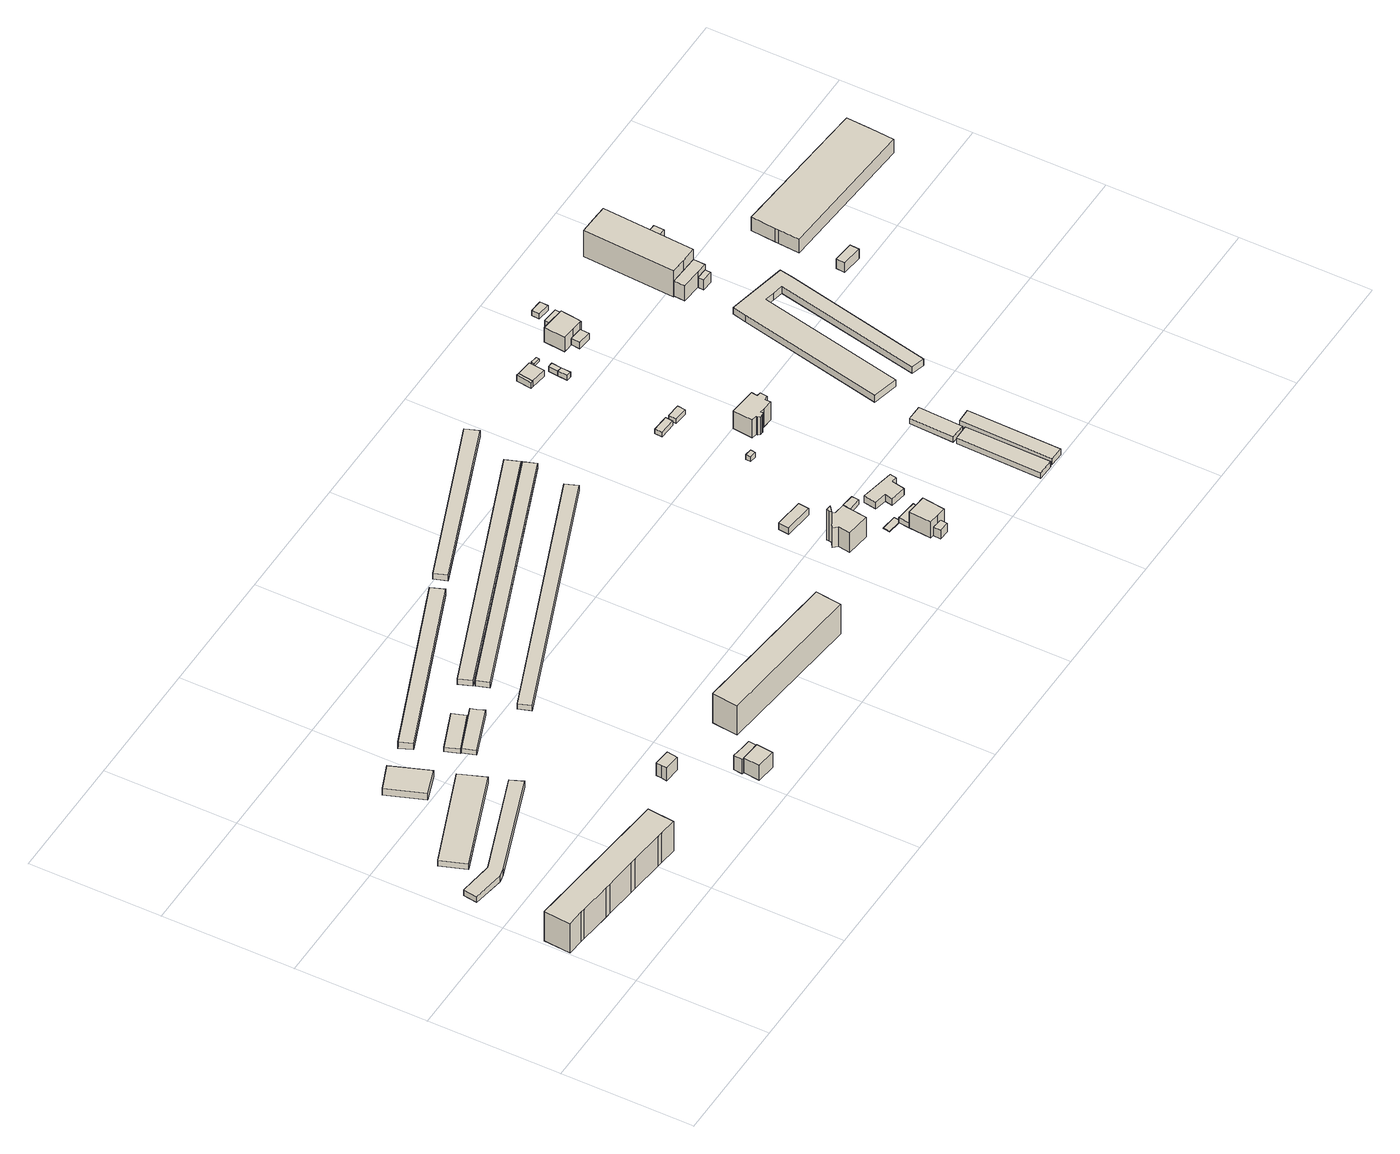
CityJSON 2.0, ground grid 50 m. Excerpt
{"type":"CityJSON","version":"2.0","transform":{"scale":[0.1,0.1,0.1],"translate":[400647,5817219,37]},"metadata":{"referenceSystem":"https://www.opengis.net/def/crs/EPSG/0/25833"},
"CityObjects":{
"building1":{"type":"Building","attributes":{"Gemeindeschluessel":"11000011","BezugspunktDach":"2200","function":"31001_1010","measuredHeight":13.32,"storeysAboveGround":4},"address":[{"country":"Germany","locality":"Berlin","thoroughfareNumber":"18, 20, 22, 24","thoroughfareName":"Roßmäßlerstraße"}],"geometry":[{"type":"Solid","lod":"1","boundaries":[[[[0,1,2,3,4,5,6,7,8,9,10,11]],[[12,13,14,15,16,17,18,19,20,21,22,23]],[[12,23,11,10]],[[13,12,10,9]],[[14,13,9,8]],[[15,14,8,7]],[[16,15,7,6]],[[17,16,6,5]],[[18,17,5,4]],[[19,18,4,3]],[[20,19,3,2]],[[21,20,2,1]],[[22,21,1,0]],[[23,22,0,11]]]]}]},
"building2":{"type":"Building","attributes":{"Gemeindeschluessel":"11000011","BezugspunktDach":"2200","function":"31001_2463","measuredHeight":2.65,"storeysAboveGround":1},"address":[{"country":"Germany","locality":"Berlin","thoroughfareNumber":"18 (1)","thoroughfareName":"Roßmäßlerstraße"}],"geometry":[{"type":"Solid","lod":"1","boundaries":[[[[24,25,26,27,28,29,30]],[[31,32,33,34,35,36,37]],[[31,37,30,29]],[[32,31,29,28]],[[33,32,28,27]],[[34,33,27,26]],[[35,34,26,25]],[[36,35,25,24]],[[37,36,24,30]]]]}]},
"building3":{"type":"Building","attributes":{"Gemeindeschluessel":"11000011","BezugspunktDach":"2200","function":"31001_2463","measuredHeight":2.65,"storeysAboveGround":1},"address":[{"country":"Germany","locality":"Berlin","thoroughfareNumber":"18 (2)","thoroughfareName":"Roßmäßlerstraße"}],"geometry":[{"type":"Solid","lod":"1","boundaries":[[[[38,39,40,41]],[[42,43,44,45]],[[42,45,41,40]],[[43,42,40,39]],[[44,43,39,38]],[[45,44,38,41]]]]}]},
"building4":{"type":"Building","attributes":{"Gemeindeschluessel":"11000011","BezugspunktDach":"2200","function":"31001_2463","measuredHeight":2.94,"storeysAboveGround":1},"address":[{"country":"Germany","locality":"Berlin","thoroughfareNumber":"18 (3)","thoroughfareName":"Roßmäßlerstraße"}],"geometry":[{"type":"Solid","lod":"1","boundaries":[[[[46,47,48,49]],[[50,51,52,53]],[[50,53,49,48]],[[51,50,48,47]],[[52,51,47,46]],[[53,52,46,49]]]]}]},
"building5":{"type":"Building","attributes":{"Gemeindeschluessel":"11000011","BezugspunktDach":"2200","function":"31001_2523","measuredHeight":6.23,"storeysAboveGround":1},"address":[{"country":"Germany","locality":"Berlin","thoroughfareNumber":"57 (1)","thoroughfareName":"Kötztinger Straße"}],"geometry":[{"type":"Solid","lod":"1","boundaries":[[[[54,55,56,57,58,59]],[[60,61,62,63,64,65]],[[60,65,59,58]],[[61,60,58,57]],[[62,61,57,56]],[[63,62,56,55]],[[64,63,55,54]],[[65,64,54,59]]]]}]},
"building6":{"type":"Building","attributes":{"Gemeindeschluessel":"11000011","BezugspunktDach":"2200","function":"31001_2463","measuredHeight":2.01,"storeysAboveGround":1},"address":[{"country":"Germany","locality":"Berlin","thoroughfareNumber":"18 (10)","thoroughfareName":"Roßmäßlerstraße"}],"geometry":[{"type":"Solid","lod":"1","boundaries":[[[[66,67,68,69]],[[70,71,72,73]],[[70,73,69,68]],[[71,70,68,67]],[[72,71,67,66]],[[73,72,66,69]]]]}]},
"building7":{"type":"Building","attributes":{"Gemeindeschluessel":"11000011","BezugspunktDach":"2200","function":"31001_2463","measuredHeight":2.13,"storeysAboveGround":1},"address":[{"country":"Germany","locality":"Berlin","thoroughfareNumber":"18 (11)","thoroughfareName":"Roßmäßlerstraße"}],"geometry":[{"type":"Solid","lod":"1","boundaries":[[[[74,75,76,77,78,79]],[[80,81,82,83,84,85]],[[80,85,79,78]],[[81,80,78,77]],[[82,81,77,76]],[[83,82,76,75]],[[84,83,75,74]],[[85,84,74,79]]]]}]},
"building8":{"type":"Building","attributes":{"Gemeindeschluessel":"11000011","BezugspunktDach":"2200","function":"31001_1010","measuredHeight":7.7,"storeysAboveGround":2},"address":[{"country":"Germany","locality":"Berlin","thoroughfareNumber":"55","thoroughfareName":"Kötztinger Straße"}],"geometry":[{"type":"Solid","lod":"1","boundaries":[[[[86,87,88,89,90]],[[91,92,93,94,95]],[[91,95,90,89]],[[92,91,89,88]],[[93,92,88,87]],[[94,93,87,86]],[[95,94,86,90]]]]}]},
"building9":{"type":"Building","attributes":{"Gemeindeschluessel":"11000011","BezugspunktDach":"2200","function":"31001_2463","measuredHeight":8.27,"storeysAboveGround":1},"address":[{"country":"Germany","locality":"Berlin","thoroughfareNumber":"55 (1)","thoroughfareName":"Kötztinger Straße"}],"geometry":[{"type":"Solid","lod":"1","boundaries":[[[[96,97,98,99,100,101,102]],[[103,104,105,106,107,108,109]],[[103,109,102,101]],[[104,103,101,100]],[[105,104,100,99]],[[106,105,99,98]],[[107,106,98,97]],[[108,107,97,96]],[[109,108,96,102]]]]}]},
"building10":{"type":"Building","attributes":{"Gemeindeschluessel":"11000011","BezugspunktDach":"2200","function":"31001_2463","measuredHeight":2.73,"storeysAboveGround":1},"address":[{"country":"Germany","locality":"Berlin","thoroughfareNumber":"18 (6)","thoroughfareName":"Roßmäßlerstraße"}],"geometry":[{"type":"Solid","lod":"1","boundaries":[[[[110,111,112,113]],[[114,115,116,117]],[[114,117,113,112]],[[115,114,112,111]],[[116,115,111,110]],[[117,116,110,113]]]]}]},
"building11":{"type":"Building","attributes":{"Gemeindeschluessel":"11000011","BezugspunktDach":"2200","function":"31001_1010","measuredHeight":13.4,"storeysAboveGround":4},"address":[{"country":"Germany","locality":"Berlin","thoroughfareNumber":"57, 59, 61, 63","thoroughfareName":"Kötztinger Straße"}],"geometry":[{"type":"Solid","lod":"1","boundaries":[[[[118,119,120,121]],[[122,123,124,125]],[[122,125,121,120]],[[123,122,120,119]],[[124,123,119,118]],[[125,124,118,121]]]]}]},
"building12":{"type":"Building","attributes":{"Gemeindeschluessel":"11000011","BezugspunktDach":"2200","function":"31001_2463","measuredHeight":2.36,"storeysAboveGround":1},"address":[{"country":"Germany","locality":"Berlin","thoroughfareNumber":"18 (12)","thoroughfareName":"Roßmäßlerstraße"}],"geometry":[{"type":"Solid","lod":"1","boundaries":[[[[126,127,128,129]],[[130,131,132,133]],[[130,133,129,128]],[[131,130,128,127]],[[132,131,127,126]],[[133,132,126,129]]]]}]},
"building13":{"type":"Building","attributes":{"Gemeindeschluessel":"11000011","BezugspunktDach":"2200","function":"31001_2463","measuredHeight":2.43,"storeysAboveGround":1},"address":[{"country":"Germany","locality":"Berlin","thoroughfareNumber":"18 (8)","thoroughfareName":"Roßmäßlerstraße"}],"geometry":[{"type":"Solid","lod":"1","boundaries":[[[[134,135,136,137]],[[138,139,140,141]],[[138,141,137,136]],[[139,138,136,135]],[[140,139,135,134]],[[141,140,134,137]]]]}]},
"building14":{"type":"Building","attributes":{"Gemeindeschluessel":"11000011","BezugspunktDach":"2200","function":"31001_2463","measuredHeight":2.44,"storeysAboveGround":1},"address":[{"country":"Germany","locality":"Berlin","thoroughfareNumber":"18 (9)","thoroughfareName":"Roßmäßlerstraße"}],"geometry":[{"type":"Solid","lod":"1","boundaries":[[[[142,143,144,145]],[[146,147,148,149]],[[146,149,145,144]],[[147,146,144,143]],[[148,147,143,142]],[[149,148,142,145]]]]}]},
"building15":{"type":"Building","attributes":{"Gemeindeschluessel":"11000011","BezugspunktDach":"2200","function":"31001_2463","measuredHeight":2.66,"storeysAboveGround":1},"address":[{"country":"Germany","locality":"Berlin","thoroughfareNumber":"18 (7)","thoroughfareName":"Roßmäßlerstraße"}],"geometry":[{"type":"Solid","lod":"1","boundaries":[[[[150,151,152,153]],[[154,155,156,157]],[[154,157,153,152]],[[155,154,152,151]],[[156,155,151,150]],[[157,156,150,153]]]]}]},
"building16":{"type":"Building","attributes":{"Gemeindeschluessel":"11000011","BezugspunktDach":"2200","function":"51009_1610","measuredHeight":13.84,"storeysAboveGround":0},"address":[{"country":"Germany","locality":"Berlin"}],"geometry":[{"type":"Solid","lod":"1","boundaries":[[[[158,159,160,161,162]],[[163,164,165,166,167]],[[163,167,162,161]],[[164,163,161,160]],[[165,164,160,159]],[[166,165,159,158]],[[167,166,158,162]]]]}]},
"building17":{"type":"Building","attributes":{"Gemeindeschluessel":"11000011","BezugspunktDach":"2200","function":"31001_1010","measuredHeight":8.85,"storeysAboveGround":1},"address":[{"country":"Germany","locality":"Berlin","thoroughfareNumber":"151","thoroughfareName":"Zwieseler Straße"}],"geometry":[{"type":"Solid","lod":"1","boundaries":[[[[168,169,170,171,172,173,174,175,176]],[[177,178,179,180,181,182,183,184,185]],[[177,185,176,175]],[[178,177,175,174]],[[179,178,174,173]],[[180,179,173,172]],[[181,180,172,171]],[[182,181,171,170]],[[183,182,170,169]],[[184,183,169,168]],[[185,184,168,176]]]]}]},
"building18":{"type":"Building","attributes":{"Gemeindeschluessel":"11000011","BezugspunktDach":"2200","function":"31001_1313","measuredHeight":2.99,"storeysAboveGround":1},"address":[{"country":"Germany","locality":"Berlin","thoroughfareNumber":"159","thoroughfareName":"Zwieseler Straße"}],"geometry":[{"type":"Solid","lod":"1","boundaries":[[[[186,187,188,189]],[[190,191,192,193]],[[190,193,189,188]],[[191,190,188,187]],[[192,191,187,186]],[[193,192,186,189]]]]}]},
"building19":{"type":"Building","attributes":{"Gemeindeschluessel":"11000011","BezugspunktDach":"2200","function":"31001_2143","measuredHeight":0.202,"storeysAboveGround":1},"address":[{"country":"Germany","locality":"Berlin","thoroughfareNumber":"153 (1)","thoroughfareName":"Zwieseler Straße"}],"geometry":[{"type":"Solid","lod":"1","boundaries":[[[[194,195,196,197,198,199]],[[200,201,202,203,204,205]],[[200,205,199,198]],[[201,200,198,197]],[[202,201,197,196]],[[203,202,196,195]],[[204,203,195,194]],[[205,204,194,199]]]]}]},
"building20":{"type":"Building","attributes":{"Gemeindeschluessel":"11000011","function":"31001_1010"},"address":[{"country":"Germany","locality":"Berlin","thoroughfareNumber":"149","thoroughfareName":"Zwieseler Straße"}],"children":["building20-1","building20-2"]},
"building20-1":{"type":"BuildingPart","attributes":{"BezugspunktDach":"2200","measuredHeight":8.36,"storeysAboveGround":2},"parents":["building20"],"geometry":[{"type":"MultiSurface","lod":"1","boundaries":[[[206,207,208,209,210,211]],[[212,213,214,215,216,217]],[[212,217,211,210]],[[213,212,210,209]],[[214,213,209,208]],[[215,214,208,207]],[[218,219,220,215,207,206]],[[217,221,222,218,216,206,211]],[[216,220,219,218]],[[216,218,222,221]]]}]},
"building20-2":{"type":"BuildingPart","attributes":{"BezugspunktDach":"2200","measuredHeight":3.86,"storeysAboveGround":2},"parents":["building20"],"geometry":[{"type":"MultiSurface","lod":"1","boundaries":[[[223,219,222,224]],[[221,220,225,226]],[[221,226,224,222]],[[221,216,220]],[[225,220,219,223]],[[226,225,223,224]],[[220,216,218,219]],[[222,218,216,221]]]}]},
"building21":{"type":"Building","attributes":{"Gemeindeschluessel":"11000011","BezugspunktDach":"2200","function":"31001_2463","measuredHeight":2.29,"storeysAboveGround":1},"address":[{"country":"Germany","locality":"Berlin","thoroughfareNumber":"149 (1)","thoroughfareName":"Zwieseler Straße"}],"geometry":[{"type":"Solid","lod":"1","boundaries":[[[[227,228,229,230,231]],[[232,233,234,214,212]],[[232,212,231,230]],[[233,232,230,229]],[[234,233,229,228]],[[214,234,228,227]],[[212,214,227,231]]]]}]},
"building22":{"type":"Building","attributes":{"Gemeindeschluessel":"11000011","BezugspunktDach":"2200","function":"31001_2143","measuredHeight":2.08,"storeysAboveGround":1},"address":[{"country":"Germany","locality":"Berlin","thoroughfareNumber":"153 (2)","thoroughfareName":"Zwieseler Straße"}],"geometry":[{"type":"Solid","lod":"1","boundaries":[[[[235,236,237,238]],[[239,240,241,242]],[[239,242,238,237]],[[240,239,237,236]],[[241,240,236,235]],[[242,241,235,238]]]]}]},
"building23":{"type":"Building","attributes":{"Gemeindeschluessel":"11000011","BezugspunktDach":"2200","function":"31001_1010","measuredHeight":2.93,"storeysAboveGround":1},"address":[{"country":"Germany","locality":"Berlin","thoroughfareNumber":"153","thoroughfareName":"Zwieseler Straße"}],"geometry":[{"type":"Solid","lod":"1","boundaries":[[[[243,244,245,246,247,248,249,250]],[[251,252,253,254,255,256,257,258]],[[251,258,250,249]],[[252,251,249,248]],[[253,252,248,247]],[[254,253,247,246]],[[255,254,246,245]],[[256,255,245,244]],[[257,256,244,243]],[[258,257,243,250]]]]}]},
"building24":{"type":"Building","attributes":{"Gemeindeschluessel":"11000011","BezugspunktDach":"2200","function":"31001_2143","measuredHeight":2.26,"storeysAboveGround":1},"address":[{"country":"Germany","locality":"Berlin","thoroughfareNumber":"161 (1)","thoroughfareName":"Zwieseler Straße"}],"geometry":[{"type":"Solid","lod":"1","boundaries":[[[[259,260,261,262]],[[263,264,265,266]],[[263,266,262,261]],[[264,263,261,260]],[[265,264,260,259]],[[266,265,259,262]]]]}]},
"building25":{"type":"Building","attributes":{"Gemeindeschluessel":"11000011","BezugspunktDach":"2200","function":"31001_2463","measuredHeight":1.98,"storeysAboveGround":1},"address":[{"country":"Germany","locality":"Berlin","thoroughfareNumber":"163 (1)","thoroughfareName":"Zwieseler Straße"}],"geometry":[{"type":"Solid","lod":"1","boundaries":[[[[267,268,269,270]],[[271,272,273,274]],[[271,274,270,269]],[[272,271,269,268]],[[273,272,268,267]],[[274,273,267,270]]]]}]},
"building26":{"type":"Building","attributes":{"Gemeindeschluessel":"11000011","BezugspunktDach":"2200","function":"31001_2463","measuredHeight":2.12,"storeysAboveGround":1},"address":[{"country":"Germany","locality":"Berlin","thoroughfareNumber":"163","thoroughfareName":"Zwieseler Straße"}],"geometry":[{"type":"Solid","lod":"1","boundaries":[[[[275,276,277,278]],[[279,280,281,282]],[[279,282,278,277]],[[280,279,277,276]],[[281,280,276,275]],[[282,281,275,278]]]]}]},
"building27":{"type":"Building","attributes":{"Gemeindeschluessel":"11000011","BezugspunktDach":"2200","function":"31001_1010","measuredHeight":10.03,"storeysAboveGround":1},"address":[{"country":"Germany","locality":"Berlin","thoroughfareNumber":"161","thoroughfareName":"Zwieseler Straße"}],"geometry":[{"type":"Solid","lod":"1","boundaries":[[[[283,284,285,286,287,288,289,290,291,292,293,294,295,296,297,298,299,300]],[[301,302,303,304,305,306,307,308,309,310,311,312,313,314,315,316,317,318]],[[301,318,300,299]],[[302,301,299,298]],[[303,302,298,297]],[[304,303,297,296]],[[305,304,296,295]],[[306,305,295,294]],[[307,306,294,293]],[[308,307,293,292]],[[309,308,292,291]],[[310,309,291,290]],[[311,310,290,289]],[[312,311,289,288]],[[313,312,288,287]],[[314,313,287,286]],[[315,314,286,285]],[[316,315,285,284]],[[317,316,284,283]],[[318,317,283,300]]]]}]},
"building28":{"type":"Building","attributes":{"Gemeindeschluessel":"11000011","BezugspunktDach":"2200","function":"51009_1610","measuredHeight":2.58,"storeysAboveGround":0},"address":[{"country":"Germany","locality":"Berlin"}],"geometry":[{"type":"Solid","lod":"1","boundaries":[[[[319,320,321,322]],[[323,324,325,326]],[[323,326,322,321]],[[324,323,321,320]],[[325,324,320,319]],[[326,325,319,322]]]]}]},
"building29":{"type":"Building","attributes":{"Gemeindeschluessel":"11000011","BezugspunktDach":"2200","function":"31001_2463","measuredHeight":2.63,"storeysAboveGround":1},"address":[{"country":"Germany","locality":"Berlin","thoroughfareNumber":"164 (7)","thoroughfareName":"Zwieseler Straße"}],"geometry":[{"type":"Solid","lod":"1","boundaries":[[[[327,328,329,330]],[[331,332,333,334]],[[331,334,330,329]],[[332,331,329,328]],[[333,332,328,327]],[[334,333,327,330]]]]}]},
"building30":{"type":"Building","attributes":{"Gemeindeschluessel":"11000011","BezugspunktDach":"2200","function":"31001_1313","measuredHeight":2.61,"storeysAboveGround":1},"address":[{"country":"Germany","locality":"Berlin","thoroughfareNumber":"167 (4)","thoroughfareName":"Zwieseler Straße"}],"geometry":[{"type":"Solid","lod":"1","boundaries":[[[[335,336,320,319]],[[337,338,339,340]],[[337,340,319,320]],[[338,337,320,336]],[[339,338,336,335]],[[340,339,335,319]]]]}]},
"building31":{"type":"Building","attributes":{"Gemeindeschluessel":"11000011","BezugspunktDach":"2200","function":"51009_1610","measuredHeight":2.24,"storeysAboveGround":0},"address":[{"country":"Germany","locality":"Berlin"}],"geometry":[{"type":"Solid","lod":"1","boundaries":[[[[341,342,343,344]],[[345,346,347,348]],[[345,348,344,343]],[[346,345,343,342]],[[347,346,342,341]],[[348,347,341,344]]]]}]},
"building32":{"type":"Building","attributes":{"Gemeindeschluessel":"11000011","BezugspunktDach":"2200","function":"31001_2143","measuredHeight":2.22,"storeysAboveGround":1},"address":[{"country":"Germany","locality":"Berlin","thoroughfareNumber":"167 (2)","thoroughfareName":"Zwieseler Straße"}],"geometry":[{"type":"Solid","lod":"1","boundaries":[[[[342,349,350,343]],[[351,352,346,345]],[[351,345,343,350]],[[352,351,350,349]],[[346,352,349,342]],[[345,346,342,343]]]]}]},
"building33":{"type":"Building","attributes":{"Gemeindeschluessel":"11000011","BezugspunktDach":"2200","function":"31001_2463","measuredHeight":2.59,"storeysAboveGround":1},"address":[{"country":"Germany","locality":"Berlin","thoroughfareNumber":"164 (8)","thoroughfareName":"Zwieseler Straße"}],"geometry":[{"type":"Solid","lod":"1","boundaries":[[[[353,354,355,356]],[[357,358,359,360]],[[357,360,356,355]],[[358,357,355,354]],[[359,358,354,353]],[[360,359,353,356]]]]}]},
"building34":{"type":"Building","attributes":{"Gemeindeschluessel":"11000011","BezugspunktDach":"2200","function":"31001_2463","measuredHeight":2.39,"storeysAboveGround":1},"address":[{"country":"Germany","locality":"Berlin","thoroughfareNumber":"164 (6)","thoroughfareName":"Zwieseler Straße"}],"geometry":[{"type":"Solid","lod":"1","boundaries":[[[[361,362,363,364]],[[365,366,367,368]],[[365,368,364,363]],[[366,365,363,362]],[[367,366,362,361]],[[368,367,361,364]]]]}]},
"building35":{"type":"Building","attributes":{"Gemeindeschluessel":"11000011","BezugspunktDach":"2200","function":"31001_2143","measuredHeight":1.25,"storeysAboveGround":1},"address":[{"country":"Germany","locality":"Berlin","thoroughfareNumber":"167 (3)","thoroughfareName":"Zwieseler Straße"}],"geometry":[{"type":"Solid","lod":"1","boundaries":[[[[369,370,371,372,373]],[[374,375,376,377,378]],[[374,378,373,372]],[[375,374,372,371]],[[376,375,371,370]],[[377,376,370,369]],[[378,377,369,373]]]]}]},
"building36":{"type":"Building","attributes":{"Gemeindeschluessel":"11000011","BezugspunktDach":"2200","function":"31001_2463","measuredHeight":2.76,"storeysAboveGround":1},"address":[{"country":"Germany","locality":"Berlin","thoroughfareNumber":"167 (1)","thoroughfareName":"Zwieseler Straße"}],"geometry":[{"type":"Solid","lod":"1","boundaries":[[[[379,380,381,382]],[[383,384,385,386]],[[383,386,382,381]],[[384,383,381,380]],[[385,384,380,379]],[[386,385,379,382]]]]}]},
"building37":{"type":"Building","attributes":{"Gemeindeschluessel":"11000011","function":"31001_1010"},"address":[{"country":"Germany","locality":"Berlin","thoroughfareNumber":"167","thoroughfareName":"Zwieseler Straße"}],"children":["building37-1","building37-2"]},
"building37-1":{"type":"BuildingPart","attributes":{"BezugspunktDach":"2200","measuredHeight":7.13,"storeysAboveGround":2},"parents":["building37"],"geometry":[{"type":"Solid","lod":"1","boundaries":[[[[387,388,389,390,391,392,393,394,395]],[[396,397,398,399,400,401,402,403,404]],[[396,404,395,394]],[[397,396,394,393]],[[398,405,406,397,393,392]],[[399,398,392,391]],[[400,399,391,390]],[[401,400,390,389]],[[402,401,389,388]],[[403,402,388,387]],[[404,403,387,395]],[[397,406,405,398]]]]}]},
"building37-2":{"type":"BuildingPart","attributes":{"BezugspunktDach":"2200","measuredHeight":6.25,"storeysAboveGround":2},"parents":["building37"],"geometry":[{"type":"Solid","lod":"1","boundaries":[[[[405,407,408,406]],[[409,410,398,397]],[[409,397,406,408]],[[410,409,408,407]],[[398,410,407,405]],[[397,398,405,406]]]]}]},
"building38":{"type":"Building","attributes":{"Gemeindeschluessel":"11000011","BezugspunktDach":"2200","function":"31001_2463","measuredHeight":2.19,"storeysAboveGround":1},"address":[{"country":"Germany","locality":"Berlin","thoroughfareNumber":"169 (1)","thoroughfareName":"Zwieseler Straße"}],"geometry":[{"type":"Solid","lod":"1","boundaries":[[[[411,412,413,414]],[[415,416,417,418]],[[415,418,414,413]],[[416,415,413,412]],[[417,416,412,411]],[[418,417,411,414]]]]}]},
"building39":{"type":"Building","attributes":{"Gemeindeschluessel":"11000011","BezugspunktDach":"2200","function":"31001_2463","measuredHeight":3,"storeysAboveGround":1},"address":[{"country":"Germany","locality":"Berlin","thoroughfareNumber":"164 (3)","thoroughfareName":"Zwieseler Straße"}],"geometry":[{"type":"Solid","lod":"1","boundaries":[[[[419,420,421,422,423,424,425,426,427,428,429]],[[430,431,432,433,434,435,436,437,438,439,440]],[[430,440,429,428]],[[431,430,428,427]],[[432,431,427,426]],[[433,432,426,425]],[[434,433,425,424]],[[435,434,424,423]],[[436,435,423,422]],[[437,436,422,421]],[[438,437,421,420]],[[439,438,420,419]],[[440,439,419,429]]]]}]},
"building40":{"type":"Building","attributes":{"Gemeindeschluessel":"11000011","BezugspunktDach":"2200","function":"51009_1610","measuredHeight":4.55,"storeysAboveGround":0},"address":[{"country":"Germany","locality":"Berlin"}],"geometry":[{"type":"Solid","lod":"1","boundaries":[[[[441,442,443,444]],[[445,446,447,448]],[[445,448,444,443]],[[446,445,443,442]],[[447,446,442,441]],[[448,447,441,444]]]]}]},
"building41":{"type":"Building","attributes":{"Gemeindeschluessel":"11000011","function":"31001_2020"},"address":[{"country":"Germany","locality":"Berlin","thoroughfareNumber":"164","thoroughfareName":"Zwieseler Straße"}],"children":["building41-1","building41-2","building41-3"]},
"building41-1":{"type":"BuildingPart","attributes":{"BezugspunktDach":"2200","measuredHeight":12.74,"storeysAboveGround":3},"parents":["building41"],"geometry":[{"type":"MultiSurface","lod":"1","boundaries":[[[449,450,451,452,453,454]],[[455,456,457,458,459,460]],[[455,460,454,453]],[[456,455,453,452]],[[457,456,452,451]],[[458,457,451,450],[461,462,463,464]],[[465,466,450,449]],[[459,458,467,468]],[[469,465,468,470,460,459,449,454]],[[463,462,461,464]],[[468,467,466,465]],[[470,468,465,469]]]}]},
"building41-2":{"type":"BuildingPart","attributes":{"BezugspunktDach":"2200","measuredHeight":10.18,"storeysAboveGround":3},"parents":["building41"],"geometry":[{"type":"Solid","lod":"1","boundaries":[[[[471,472,464,463]],[[461,473,474,462]],[[473,461,464,472]],[[474,473,472,471]],[[462,474,471,463]],[[461,462,463,464]]]]}]},
"building41-3":{"type":"BuildingPart","attributes":{"BezugspunktDach":"2200","measuredHeight":6.8,"storeysAboveGround":3},"parents":["building41"],"geometry":[{"type":"MultiSurface","lod":"1","boundaries":[[[475,476,466,469,477]],[[470,467,478,479,480]],[[470,480,477,469]],[[478,467,466,476]],[[479,478,476,475]],[[480,479,475,477]],[[468,465,466,467]],[[470,481,469,465,468]]]}]},
"building42":{"type":"Building","attributes":{"Gemeindeschluessel":"11000011","BezugspunktDach":"2200","function":"31001_2143","measuredHeight":4.29,"storeysAboveGround":1},"address":[{"country":"Germany","locality":"Berlin","thoroughfareNumber":"164 (4)","thoroughfareName":"Zwieseler Straße"}],"geometry":[{"type":"Solid","lod":"1","boundaries":[[[[482,483,484,485]],[[486,487,488,489]],[[486,489,485,484]],[[487,486,484,483]],[[488,487,483,482]],[[489,488,482,485]]]]}]},
"building43":{"type":"Building","attributes":{"Gemeindeschluessel":"11000011","BezugspunktDach":"2200","function":"31001_2120","measuredHeight":7.36,"storeysAboveGround":1},"address":[{"country":"Germany","locality":"Berlin","thoroughfareNumber":"164 (2)","thoroughfareName":"Zwieseler Straße"}],"geometry":[{"type":"Solid","lod":"1","boundaries":[[[[490,491,492,493,494,495,496]],[[497,498,499,500,501,502,503]],[[497,503,496,495]],[[498,497,495,494]],[[499,498,494,493]],[[500,499,493,492]],[[501,500,492,491]],[[502,501,491,490]],[[503,502,490,496]]]]}]}
},
"vertices":[
[67,243,144],[84,241,144],[206,229,144],[229,227,144],[348,215,144],[370,212,144],[500,199,144],[519,197,144],[585,189,144],[595,291,144],[11,350,144],[2,248,144],[11,350,10],[595,291,10],[585,189,10],[519,197,10],[500,199,10],[370,212,10],[348,215,10],[229,227,10],[206,229,10],[84,241,10],[67,243,10],[2,248,10],
[178,611,38],[212,618,38],[605,760,38],[584,809,38],[193,666,38],[64,683,38],[56,630,38],[64,683,12],[193,666,12],[584,809,12],[605,760,12],[212,618,12],[178,611,12],[56,630,12],
[178,729,38],[563,873,38],[525,972,38],[142,825,38],[525,972,12],[563,873,12],[178,729,12],[142,825,12],
[398,1007,38],[502,1043,38],[446,1188,38],[345,1148,38],[446,1188,9],[502,1043,9],[398,1007,9],[345,1148,9],
[920,365,69],[923,385,69],[926,406,69],[864,413,69],[862,391,69],[859,370,69],[862,391,11],[864,413,11],[926,406,11],[923,385,11],[920,365,11],[859,370,11],
[642,1021,28],[790,1081,28],[771,1132,28],[622,1073,28],[771,1132,8],[790,1081,8],[642,1021,8],[622,1073,8],
[662,972,29],[840,1039,29],[828,1069,29],[821,1089,29],[811,1085,29],[644,1020,29],[811,1085,8],[821,1089,8],[828,1069,8],[840,1039,8],[662,972,8],[644,1020,8],
[1084,99,79],[1091,163,79],[1053,167,79],[1016,170,79],[1009,108,79],[1016,170,12],[1053,167,12],[1091,163,12],[1084,99,12],[1009,108,12],
[1016,170,76],[1049,167,76],[1091,163,76],[1094,195,76],[1054,200,76],[1013,206,76],[1009,172,76],[1013,206,11],[1054,200,11],[1094,195,11],[1091,163,11],[1049,167,11],[1016,170,11],[1009,172,11],
[586,1167,31],[1267,1432,31],[1248,1482,31],[566,1214,31],[1248,1482,3],[1267,1432,3],[586,1167,3],[566,1214,3],
[1740,215,144],[1751,314,144],[1171,374,144],[1160,276,144],[1171,374,10],[1751,314,10],[1740,215,10],[1160,276,10],
[932,917,30],[1906,1291,30],[1887,1339,30],[915,964,30],[1887,1339,7],[1906,1291,7],[932,917,7],[915,964,7],
[939,1143,30],[1910,1512,30],[1890,1566,30],[920,1192,30],[1890,1566,6],[1910,1512,6],[939,1143,6],[920,1192,6],
[959,1090,30],[1929,1461,30],[1911,1508,30],[942,1137,30],[1911,1508,6],[1929,1461,6],[959,1090,6],[942,1137,6],
[1329,1458,30],[1970,1700,30],[1951,1751,30],[1311,1505,30],[1951,1751,4],[1970,1700,4],[1329,1458,4],[1311,1505,4],
[2104,462,166],[2093,463,166],[2084,464,166],[2083,454,166],[2082,444,166],[2083,454,28],[2084,464,28],[2093,463,28],[2104,462,28],[2082,444,28],
[2080,416,112],[2073,371,112],[2164,360,112],[2176,454,112],[2135,459,112],[2122,476,112],[2104,462,112],[2082,444,112],[2066,432,112],[2082,444,23],[2104,462,23],[2122,476,23],[2135,459,23],[2176,454,23],[2164,360,23],[2073,371,23],[2080,416,23],[2066,432,23],
[2170,579,42],[2174,620,42],[2064,632,42],[2059,592,42],[2064,632,12],[2174,620,12],[2170,579,12],[2059,592,12],
[2272,299,25],[2284,297,25],[2286,324,25],[2225,331,25],[2225,324,25],[2222,304,25],[2225,324,23],[2225,331,23],[2286,324,23],[2284,297,23],[2272,299,23],[2222,304,23],
[2298,168,99],[2335,164,99],[2346,250,99],[2307,254,99],[2268,257,99],[2261,172,99],[2268,257,26],[2307,254,26],[2346,250,26],[2335,164,26],[2298,168,26],[2261,172,26],[2298,168,65],[2315,167,65],[2315,167,26],[2275,171,26],[2275,171,65],
[2312,139,65],[2272,142,65],[2312,139,26],[2272,142,26],
[2346,250,49],[2352,290,49],[2284,297,49],[2272,299,49],[2268,257,49],[2272,299,26],[2284,297,26],[2352,290,26],
[2289,458,39],[2291,486,39],[2242,491,39],[2239,461,39],[2242,491,18],[2291,486,18],[2289,458,18],[2239,461,18],
[2342,389,51],[2336,360,51],[2397,350,51],[2407,400,51],[2428,397,51],[2433,422,51],[2303,447,51],[2295,398,51],[2303,447,21],[2433,422,21],[2428,397,21],[2407,400,21],[2397,350,21],[2336,360,21],[2342,389,21],[2295,398,21],
[2319,864,35],[2321,883,35],[2295,886,35],[2294,867,35],[2295,886,13],[2321,883,13],[2319,864,13],[2294,867,13],
[2316,1172,33],[2319,1201,33],[2254,1205,33],[2253,1176,33],[2254,1205,13],[2319,1201,13],[2316,1172,13],[2253,1176,13],
[2379,1161,37],[2382,1192,37],[2329,1195,37],[2327,1166,37],[2329,1195,16],[2382,1192,16],[2379,1161,16],[2327,1166,16],
[2409,911,100],[2409,906,100],[2415,899,100],[2426,898,100],[2427,898,100],[2435,903,100],[2435,909,100],[2452,907,100],[2491,904,100],[2493,928,100],[2509,927,100],[2512,955,100],[2496,957,100],[2499,980,100],[2460,984,100],[2435,986,100],[2396,990,100],[2388,914,100],[2396,990,19],[2435,986,19],[2460,984,19],[2499,980,19],[2496,957,19],[2512,955,19],[2509,927,19],[2493,928,19],[2491,904,19],[2452,907,19],[2435,909,19],[2435,903,19],[2427,898,19],[2426,898,19],[2415,899,19],[2409,906,19],[2409,911,19],[2388,914,19],
[2251,1661,36],[2259,1719,36],[2249,1721,36],[2241,1662,36],[2249,1721,10],[2259,1719,10],[2251,1661,10],[2241,1662,10],
[2756,3,37],[2760,325,37],[2701,325,37],[2694,5,37],[2701,325,11],[2760,325,11],[2756,3,11],[2694,5,11],
[2313,1653,36],[2320,1713,36],[2259,1719,9],[2320,1713,9],[2313,1653,9],[2251,1661,9],
[2352,1577,32],[2355,1613,32],[2336,1615,32],[2333,1578,32],[2336,1615,10],[2355,1613,10],[2352,1577,10],[2333,1578,10],
[2358,1651,32],[2340,1652,32],[2340,1652,10],[2358,1651,10],
[2823,2,37],[2830,357,37],[2776,356,37],[2769,4,37],[2776,356,11],[2830,357,11],[2823,2,11],[2769,4,11],
[2757,334,38],[2764,502,38],[2704,503,38],[2698,336,38],[2704,503,14],[2764,502,14],[2757,334,14],[2698,336,14],
[2365,1701,22],[2366,1714,22],[2357,1715,22],[2339,1717,22],[2337,1704,22],[2339,1717,9],[2357,1715,9],[2366,1714,9],[2365,1701,9],[2337,1704,9],
[2532,1608,41],[2534,1643,41],[2482,1648,41],[2479,1614,41],[2482,1648,13],[2534,1643,13],[2532,1608,13],[2479,1614,13],
[2494,1647,75],[2534,1643,75],[2538,1642,75],[2543,1682,75],[2548,1723,75],[2544,1723,75],[2484,1729,75],[2453,1732,75],[2445,1652,75],[2453,1732,10],[2484,1729,10],[2544,1723,10],[2548,1723,10],[2543,1682,10],[2538,1642,10],[2534,1643,10],[2494,1647,10],[2445,1652,10],[2544,1723,72],[2484,1729,72],
[2545,1744,72],[2486,1750,72],[2486,1750,10],[2545,1744,10],
[2587,1794,32],[2589,1826,32],[2540,1829,32],[2538,1799,32],[2540,1829,10],[2589,1826,10],[2587,1794,10],[2538,1799,10],
[2832,627,46],[2951,1182,46],[2987,1174,46],[3028,1166,46],[2911,610,46],[2961,596,46],[3083,1155,46],[3093,1208,46],[2865,1256,46],[2852,1202,46],[2733,650,46],[2852,1202,16],[2865,1256,16],[3093,1208,16],[3083,1155,16],[2961,596,16],[2911,610,16],[3028,1166,16],[2987,1174,16],[2951,1182,16],[2832,627,16],[2733,650,16],
[2962,1396,57],[2963,1417,57],[2922,1420,57],[2920,1398,57],[2922,1420,11],[2963,1417,11],[2962,1396,11],[2920,1398,11],
[2906,1466,126],[2966,1463,126],[2989,1814,126],[2927,1817,126],[2866,1819,126],[2846,1469,126],[2866,1819,7],[2927,1817,7],[2989,1814,7],[2966,1463,7],[2906,1466,7],[2846,1469,7],[2977,1636,16],[2975,1596,16],[2975,1596,118],[2977,1636,118],[2906,1466,81],[2966,1463,81],[2966,1463,13],[2906,1466,13],[2846,1469,81],[2846,1469,13],
[3005,1594,118],[3008,1635,118],[3008,1635,16],[3005,1594,16],
[2922,1420,81],[2963,1417,81],[2843,1426,81],[2963,1417,13],[2922,1420,13],[2843,1426,13],[2846,1469,36],
[3291,1025,62],[3293,1060,62],[3214,1067,62],[3211,1033,62],[3214,1067,19],[3293,1060,19],[3291,1025,19],[3211,1033,19],
[3780,1171,79],[3786,1263,79],[3791,1355,79],[3233,1397,79],[3226,1302,79],[3225,1290,79],[3219,1208,79],[3225,1290,17],[3226,1302,17],[3233,1397,17],[3791,1355,17],[3786,1263,17],[3780,1171,17],[3219,1208,17]
]}
